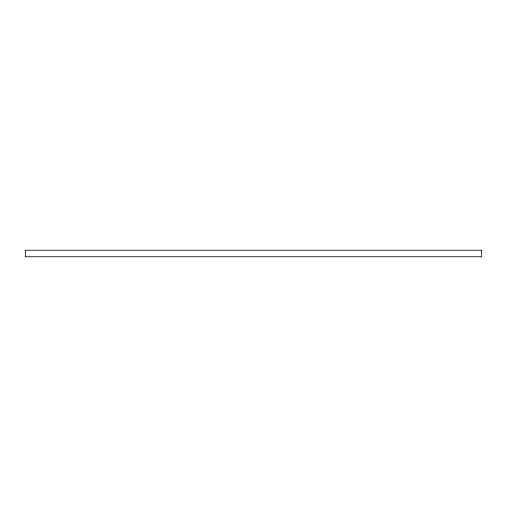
<?xml version="1.0" encoding="UTF-8"?>
<svg xmlns="http://www.w3.org/2000/svg" width="507" height="507" viewBox="0 0 507 507"><rect width="100%" height="100%" fill="white"/><g stroke="black" fill="none" stroke-linecap="round" stroke-linejoin="round"><path stroke-width="0.76" d="M481.65 250.243L25.35 250.243L25.35 256.757L481.65 256.757L481.65 250.243"/></g></svg>
